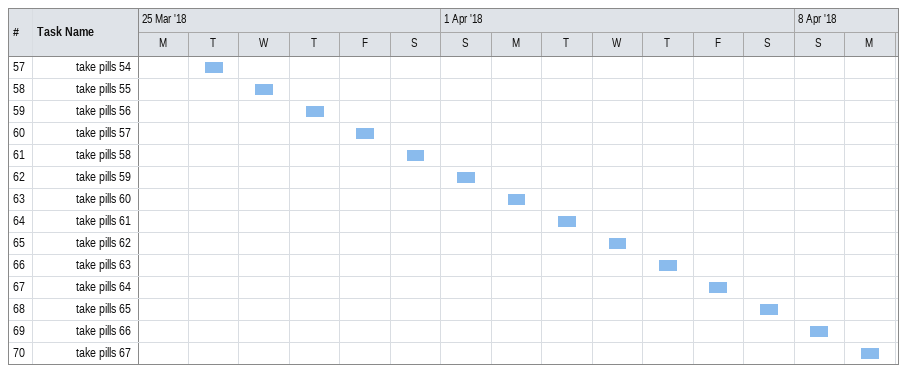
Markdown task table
| ID | Level | Task | Start | Finish |
|---|---|---|---|---|
| 57 | 4 | take pills 54 | 2018-03-27 | 2018-03-27 |
| 58 | 4 | take pills 55 | 2018-03-28 | 2018-03-28 |
| 59 | 4 | take pills 56 | 2018-03-29 | 2018-03-29 |
| 60 | 4 | take pills 57 | 2018-03-30 | 2018-03-30 |
| 61 | 4 | take pills 58 | 2018-03-31 | 2018-03-31 |
| 62 | 4 | take pills 59 | 2018-04-01 | 2018-04-01 |
| 63 | 4 | take pills 60 | 2018-04-02 | 2018-04-02 |
| 64 | 4 | take pills 61 | 2018-04-03 | 2018-04-03 |
| 65 | 4 | take pills 62 | 2018-04-04 | 2018-04-04 |
| 66 | 4 | take pills 63 | 2018-04-05 | 2018-04-05 |
| 67 | 4 | take pills 64 | 2018-04-06 | 2018-04-06 |
| 68 | 4 | take pills 65 | 2018-04-07 | 2018-04-07 |
| 69 | 4 | take pills 66 | 2018-04-08 | 2018-04-08 |
| 70 | 4 | take pills 67 | 2018-04-09 | 2018-04-09 |
